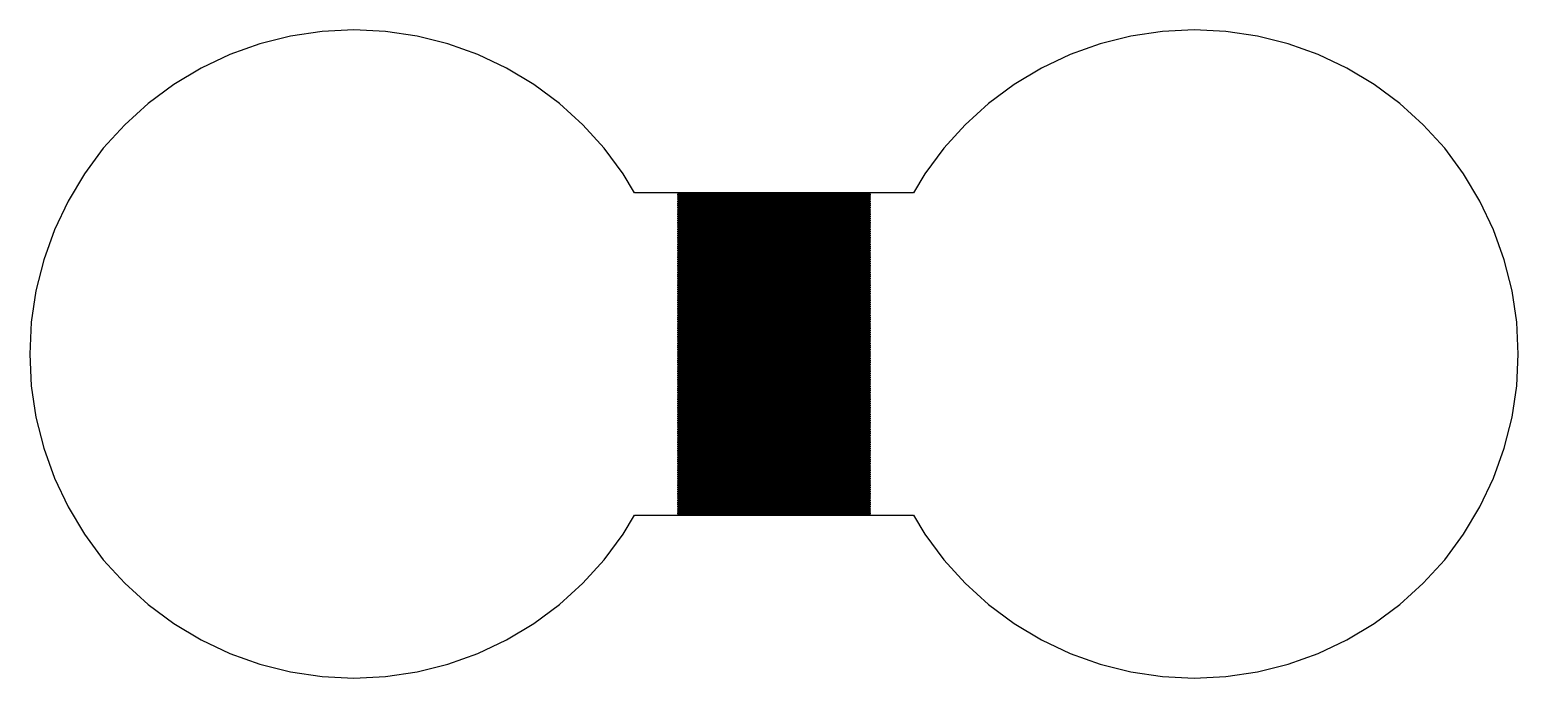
# Model space of a CAD drawing. Extents: x 0 to 105, y -4 to 66.
# Drawn here: x -0.47 to 15.47, y 50.03 to 56.97 of the extents above; entities that cross this region are included whole.
import ezdxf

# ---------------------------------------------------------------- set-up
doc = ezdxf.new("R2010")
doc.units = 0

msp = doc.modelspace()

# ---------------------------------------------------------------- linework, layer by layer
for p, q in [((2.65988, 56.9533), (2.32304, 56.9033)), ((3, 56.97), (2.65988, 56.9533)), ((3.34013, 56.9533), (3, 56.97)), ((3.67697, 56.9033), (3.34013, 56.9533)), ((11.6599, 56.9533), (11.323, 56.9033)), ((12, 56.97), (11.6599, 56.9533)), ((12.3401, 56.9533), (12, 56.97)), ((12.677, 56.9033), (12.3401, 56.9533)), ((1.99272, 56.8206), (1.67209, 56.7059)), ((2.32304, 56.9033), (1.99272, 56.8206)), ((4.00729, 56.8206), (3.67697, 56.9033)), ((4.32793, 56.7059), (4.00729, 56.8206)), ((10.9927, 56.8206), (10.6721, 56.7059)), ((11.323, 56.9033), (10.9927, 56.8206)), ((13.0073, 56.8206), (12.677, 56.9033)), ((13.3279, 56.7059), (13.0073, 56.8206)), ((1.67209, 56.7059), (1.36426, 56.5603)), ((4.63576, 56.5603), (4.32793, 56.7059)), ((10.6721, 56.7059), (10.3642, 56.5603)), ((13.6357, 56.5603), (13.3279, 56.7059)), ((1.36426, 56.5603), (1.07217, 56.3852)), ((4.92784, 56.3852), (4.63576, 56.5603)), ((10.3642, 56.5603), (10.0722, 56.3852)), ((13.9278, 56.3852), (13.6357, 56.5603)), ((1.07217, 56.3852), (0.79866, 56.1823)), ((5.20135, 56.1823), (4.92784, 56.3852)), ((10.0722, 56.3852), (9.79865, 56.1823)), ((14.2013, 56.1823), (13.9278, 56.3852)), ((0.79866, 56.1823), (0.546341, 55.9537)), ((5.45367, 55.9537), (5.20135, 56.1823)), ((9.79865, 56.1823), (9.54633, 55.9537)), ((14.4537, 55.9537), (14.2013, 56.1823)), ((0.546341, 55.9537), (0.317657, 55.7013)), ((5.68236, 55.7013), (5.45367, 55.9537)), ((9.54633, 55.9537), (9.31764, 55.7013)), ((14.6823, 55.7013), (14.4537, 55.9537)), ((0.317657, 55.7013), (0.114807, 55.4278)), ((5.88521, 55.4278), (5.68236, 55.7013)), ((9.31764, 55.7013), (9.11479, 55.4278)), ((14.8852, 55.4278), (14.6823, 55.7013)), ((0.114807, 55.4278), (-0.060257, 55.1357)), ((6.00677, 55.225), (5.88521, 55.4278)), ((9.11479, 55.4278), (8.99323, 55.225)), ((15.0603, 55.1357), (14.8852, 55.4278)), ((8.99323, 55.225), (6.00677, 55.225)), ((6.47, 55.205), (6.47, 55.215)), ((6.47, 55.215), (8.53, 55.215)), ((8.53, 55.205), (6.47, 55.205)), ((6.47, 55.185), (6.47, 55.195)), ((6.47, 55.195), (8.53, 55.195)), ((8.53, 55.185), (6.47, 55.185)), ((6.47, 55.165), (6.47, 55.175)), ((6.47, 55.175), (8.53, 55.175)), ((8.53, 55.165), (6.47, 55.165)), ((6.47, 55.145), (6.47, 55.155)), ((6.47, 55.155), (8.53, 55.155)), ((8.53, 55.215), (8.53, 55.205)), ((8.53, 55.195), (8.53, 55.185)), ((8.53, 55.175), (8.53, 55.165)), ((8.53, 55.155), (8.53, 55.145)), ((-0.060257, 55.1357), (-0.205856, 54.8279)), ((8.53, 55.145), (6.47, 55.145)), ((6.47, 55.125), (6.47, 55.135)), ((6.47, 55.135), (8.53, 55.135)), ((8.53, 55.125), (6.47, 55.125)), ((6.47, 55.105), (6.47, 55.115)), ((6.47, 55.115), (8.53, 55.115)), ((8.53, 55.105), (6.47, 55.105)), ((6.47, 55.085), (6.47, 55.095)), ((6.47, 55.095), (8.53, 55.095)), ((8.53, 55.085), (6.47, 55.085)), ((6.47, 55.065), (6.47, 55.075)), ((6.47, 55.075), (8.53, 55.075)), ((8.53, 55.065), (6.47, 55.065)), ((6.47, 55.045), (6.47, 55.055)), ((6.47, 55.055), (8.53, 55.055)), ((8.53, 55.045), (6.47, 55.045)), ((6.47, 55.025), (6.47, 55.035)), ((6.47, 55.035), (8.53, 55.035)), ((8.53, 55.025), (6.47, 55.025)), ((6.47, 55.005), (6.47, 55.015)), ((6.47, 55.015), (8.53, 55.015)), ((8.53, 55.005), (6.47, 55.005)), ((6.47, 54.985), (6.47, 54.995)), ((6.47, 54.995), (8.53, 54.995)), ((8.53, 55.135), (8.53, 55.125)), ((8.53, 55.115), (8.53, 55.105)), ((8.53, 55.095), (8.53, 55.085)), ((8.53, 55.075), (8.53, 55.065)), ((8.53, 55.055), (8.53, 55.045)), ((8.53, 55.035), (8.53, 55.025)), ((8.53, 55.015), (8.53, 55.005)), ((8.53, 54.995), (8.53, 54.985)), ((15.2059, 54.8279), (15.0603, 55.1357)), ((8.53, 54.985), (6.47, 54.985)), ((6.47, 54.965), (6.47, 54.975)), ((6.47, 54.975), (8.53, 54.975)), ((8.53, 54.965), (6.47, 54.965)), ((6.47, 54.945), (6.47, 54.955)), ((6.47, 54.955), (8.53, 54.955)), ((8.53, 54.945), (6.47, 54.945)), ((6.47, 54.925), (6.47, 54.935)), ((6.47, 54.935), (8.53, 54.935)), ((8.53, 54.925), (6.47, 54.925)), ((6.47, 54.905), (6.47, 54.915)), ((6.47, 54.915), (8.53, 54.915)), ((8.53, 54.905), (6.47, 54.905)), ((6.47, 54.885), (6.47, 54.895)), ((6.47, 54.895), (8.53, 54.895)), ((8.53, 54.885), (6.47, 54.885)), ((6.47, 54.865), (6.47, 54.875)), ((6.47, 54.875), (8.53, 54.875)), ((8.53, 54.865), (6.47, 54.865)), ((6.47, 54.845), (6.47, 54.855)), ((6.47, 54.855), (8.53, 54.855)), ((8.53, 54.845), (6.47, 54.845)), ((6.47, 54.825), (6.47, 54.835)), ((6.47, 54.835), (8.53, 54.835)), ((8.53, 54.975), (8.53, 54.965)), ((8.53, 54.955), (8.53, 54.945)), ((8.53, 54.935), (8.53, 54.925)), ((8.53, 54.915), (8.53, 54.905)), ((8.53, 54.895), (8.53, 54.885)), ((8.53, 54.875), (8.53, 54.865)), ((8.53, 54.855), (8.53, 54.845)), ((8.53, 54.835), (8.53, 54.825)), ((-0.205856, 54.8279), (-0.320572, 54.5073)), ((8.53, 54.825), (6.47, 54.825)), ((6.47, 54.805), (6.47, 54.815)), ((6.47, 54.815), (8.53, 54.815)), ((8.53, 54.805), (6.47, 54.805)), ((6.47, 54.785), (6.47, 54.795)), ((6.47, 54.795), (8.53, 54.795)), ((8.53, 54.785), (6.47, 54.785)), ((6.47, 54.765), (6.47, 54.775)), ((6.47, 54.775), (8.53, 54.775)), ((8.53, 54.765), (6.47, 54.765)), ((6.47, 54.745), (6.47, 54.755)), ((6.47, 54.755), (8.53, 54.755)), ((8.53, 54.745), (6.47, 54.745)), ((6.47, 54.725), (6.47, 54.735)), ((6.47, 54.735), (8.53, 54.735)), ((8.53, 54.725), (6.47, 54.725)), ((6.47, 54.705), (6.47, 54.715)), ((6.47, 54.715), (8.53, 54.715)), ((8.53, 54.705), (6.47, 54.705)), ((6.47, 54.685), (6.47, 54.695)), ((6.47, 54.695), (8.53, 54.695)), ((8.53, 54.685), (6.47, 54.685)), ((6.47, 54.665), (6.47, 54.675)), ((6.47, 54.675), (8.53, 54.675)), ((8.53, 54.815), (8.53, 54.805)), ((8.53, 54.795), (8.53, 54.785)), ((8.53, 54.775), (8.53, 54.765)), ((8.53, 54.755), (8.53, 54.745)), ((8.53, 54.735), (8.53, 54.725)), ((8.53, 54.715), (8.53, 54.705)), ((8.53, 54.695), (8.53, 54.685)), ((8.53, 54.675), (8.53, 54.665)), ((15.3206, 54.5073), (15.2059, 54.8279)), ((8.53, 54.665), (6.47, 54.665)), ((6.47, 54.645), (6.47, 54.655)), ((6.47, 54.655), (8.53, 54.655)), ((8.53, 54.645), (6.47, 54.645)), ((6.47, 54.625), (6.47, 54.635)), ((6.47, 54.635), (8.53, 54.635)), ((8.53, 54.625), (6.47, 54.625)), ((6.47, 54.605), (6.47, 54.615)), ((6.47, 54.615), (8.53, 54.615)), ((8.53, 54.605), (6.47, 54.605)), ((6.47, 54.585), (6.47, 54.595)), ((6.47, 54.595), (8.53, 54.595)), ((8.53, 54.585), (6.47, 54.585)), ((6.47, 54.565), (6.47, 54.575)), ((6.47, 54.575), (8.53, 54.575)), ((8.53, 54.565), (6.47, 54.565)), ((6.47, 54.545), (6.47, 54.555)), ((6.47, 54.555), (8.53, 54.555)), ((8.53, 54.545), (6.47, 54.545)), ((6.47, 54.525), (6.47, 54.535)), ((6.47, 54.535), (8.53, 54.535)), ((8.53, 54.525), (6.47, 54.525)), ((6.47, 54.505), (6.47, 54.515)), ((6.47, 54.515), (8.53, 54.515)), ((8.53, 54.655), (8.53, 54.645)), ((8.53, 54.635), (8.53, 54.625)), ((8.53, 54.615), (8.53, 54.605)), ((8.53, 54.595), (8.53, 54.585)), ((8.53, 54.575), (8.53, 54.565)), ((8.53, 54.555), (8.53, 54.545)), ((8.53, 54.535), (8.53, 54.525)), ((8.53, 54.515), (8.53, 54.505)), ((-0.320572, 54.5073), (-0.40332, 54.177)), ((8.53, 54.505), (6.47, 54.505)), ((6.47, 54.485), (6.47, 54.495)), ((6.47, 54.495), (8.53, 54.495)), ((8.53, 54.485), (6.47, 54.485)), ((6.47, 54.465), (6.47, 54.475)), ((6.47, 54.475), (8.53, 54.475)), ((8.53, 54.465), (6.47, 54.465)), ((6.47, 54.445), (6.47, 54.455)), ((6.47, 54.455), (8.53, 54.455)), ((8.53, 54.445), (6.47, 54.445)), ((6.47, 54.425), (6.47, 54.435)), ((6.47, 54.435), (8.53, 54.435)), ((8.53, 54.425), (6.47, 54.425)), ((6.47, 54.405), (6.47, 54.415)), ((6.47, 54.415), (8.53, 54.415)), ((8.53, 54.405), (6.47, 54.405)), ((6.47, 54.385), (6.47, 54.395)), ((6.47, 54.395), (8.53, 54.395)), ((8.53, 54.385), (6.47, 54.385)), ((6.47, 54.365), (6.47, 54.375)), ((6.47, 54.375), (8.53, 54.375)), ((8.53, 54.365), (6.47, 54.365)), ((8.53, 54.495), (8.53, 54.485)), ((8.53, 54.475), (8.53, 54.465)), ((8.53, 54.455), (8.53, 54.445)), ((8.53, 54.435), (8.53, 54.425)), ((8.53, 54.415), (8.53, 54.405)), ((8.53, 54.395), (8.53, 54.385)), ((8.53, 54.375), (8.53, 54.365)), ((15.4033, 54.177), (15.3206, 54.5073)), ((6.47, 54.345), (6.47, 54.355)), ((6.47, 54.355), (8.53, 54.355)), ((8.53, 54.345), (6.47, 54.345)), ((6.47, 54.325), (6.47, 54.335)), ((6.47, 54.335), (8.53, 54.335)), ((8.53, 54.325), (6.47, 54.325)), ((6.47, 54.305), (6.47, 54.315)), ((6.47, 54.315), (8.53, 54.315)), ((8.53, 54.305), (6.47, 54.305)), ((6.47, 54.285), (6.47, 54.295)), ((6.47, 54.295), (8.53, 54.295)), ((8.53, 54.285), (6.47, 54.285)), ((6.47, 54.265), (6.47, 54.275)), ((6.47, 54.275), (8.53, 54.275)), ((8.53, 54.265), (6.47, 54.265)), ((6.47, 54.245), (6.47, 54.255)), ((6.47, 54.255), (8.53, 54.255)), ((8.53, 54.245), (6.47, 54.245)), ((6.47, 54.225), (6.47, 54.235)), ((6.47, 54.235), (8.53, 54.235)), ((8.53, 54.225), (6.47, 54.225)), ((6.47, 54.205), (6.47, 54.215)), ((6.47, 54.215), (8.53, 54.215)), ((8.53, 54.205), (6.47, 54.205)), ((8.53, 54.355), (8.53, 54.345)), ((8.53, 54.335), (8.53, 54.325)), ((8.53, 54.315), (8.53, 54.305)), ((8.53, 54.295), (8.53, 54.285)), ((8.53, 54.275), (8.53, 54.265)), ((8.53, 54.255), (8.53, 54.245)), ((8.53, 54.235), (8.53, 54.225)), ((8.53, 54.215), (8.53, 54.205)), ((-0.40332, 54.177), (-0.453278, 53.8401)), ((6.47, 54.185), (6.47, 54.195)), ((6.47, 54.195), (8.53, 54.195)), ((8.53, 54.185), (6.47, 54.185)), ((6.47, 54.165), (6.47, 54.175)), ((6.47, 54.175), (8.53, 54.175)), ((8.53, 54.165), (6.47, 54.165)), ((6.47, 54.145), (6.47, 54.155)), ((6.47, 54.155), (8.53, 54.155)), ((8.53, 54.145), (6.47, 54.145)), ((6.47, 54.125), (6.47, 54.135)), ((6.47, 54.135), (8.53, 54.135)), ((8.53, 54.125), (6.47, 54.125)), ((6.47, 54.105), (6.47, 54.115)), ((6.47, 54.115), (8.53, 54.115)), ((8.53, 54.105), (6.47, 54.105)), ((6.47, 54.085), (6.47, 54.095)), ((6.47, 54.095), (8.53, 54.095)), ((8.53, 54.085), (6.47, 54.085)), ((6.47, 54.065), (6.47, 54.075)), ((6.47, 54.075), (8.53, 54.075)), ((8.53, 54.065), (6.47, 54.065)), ((6.47, 54.045), (6.47, 54.055)), ((6.47, 54.055), (8.53, 54.055)), ((8.53, 54.045), (6.47, 54.045)), ((8.53, 54.195), (8.53, 54.185)), ((8.53, 54.175), (8.53, 54.165)), ((8.53, 54.155), (8.53, 54.145)), ((8.53, 54.135), (8.53, 54.125)), ((8.53, 54.115), (8.53, 54.105)), ((8.53, 54.095), (8.53, 54.085)), ((8.53, 54.075), (8.53, 54.065)), ((8.53, 54.055), (8.53, 54.045)), ((15.4533, 53.8401), (15.4033, 54.177)), ((6.47, 54.025), (6.47, 54.035)), ((6.47, 54.035), (8.53, 54.035)), ((8.53, 54.025), (6.47, 54.025)), ((6.47, 54.005), (6.47, 54.015)), ((6.47, 54.015), (8.53, 54.015)), ((8.53, 54.005), (6.47, 54.005)), ((6.47, 53.985), (6.47, 53.995)), ((6.47, 53.995), (8.53, 53.995)), ((8.53, 53.985), (6.47, 53.985)), ((6.47, 53.965), (6.47, 53.975)), ((6.47, 53.975), (8.53, 53.975)), ((8.53, 53.965), (6.47, 53.965)), ((6.47, 53.945), (6.47, 53.955)), ((6.47, 53.955), (8.53, 53.955)), ((8.53, 53.945), (6.47, 53.945)), ((6.47, 53.925), (6.47, 53.935)), ((6.47, 53.935), (8.53, 53.935)), ((8.53, 53.925), (6.47, 53.925)), ((6.47, 53.905), (6.47, 53.915)), ((6.47, 53.915), (8.53, 53.915)), ((8.53, 53.905), (6.47, 53.905)), ((6.47, 53.885), (6.47, 53.895)), ((6.47, 53.895), (8.53, 53.895)), ((8.53, 53.885), (6.47, 53.885)), ((8.53, 54.035), (8.53, 54.025)), ((8.53, 54.015), (8.53, 54.005)), ((8.53, 53.995), (8.53, 53.985)), ((8.53, 53.975), (8.53, 53.965)), ((8.53, 53.955), (8.53, 53.945)), ((8.53, 53.935), (8.53, 53.925)), ((8.53, 53.915), (8.53, 53.905)), ((8.53, 53.895), (8.53, 53.885)), ((-0.453278, 53.8401), (-0.469986, 53.5)), ((6.47, 53.865), (6.47, 53.875)), ((6.47, 53.875), (8.53, 53.875)), ((8.53, 53.865), (6.47, 53.865)), ((6.47, 53.845), (6.47, 53.855)), ((6.47, 53.855), (8.53, 53.855)), ((8.53, 53.845), (6.47, 53.845)), ((6.47, 53.825), (6.47, 53.835)), ((6.47, 53.835), (8.53, 53.835)), ((8.53, 53.825), (6.47, 53.825)), ((6.47, 53.805), (6.47, 53.815)), ((6.47, 53.815), (8.53, 53.815)), ((8.53, 53.805), (6.47, 53.805)), ((6.47, 53.785), (6.47, 53.795)), ((6.47, 53.795), (8.53, 53.795)), ((8.53, 53.785), (6.47, 53.785)), ((6.47, 53.765), (6.47, 53.775)), ((6.47, 53.775), (8.53, 53.775)), ((8.53, 53.765), (6.47, 53.765)), ((6.47, 53.745), (6.47, 53.755)), ((6.47, 53.755), (8.53, 53.755)), ((8.53, 53.745), (6.47, 53.745)), ((6.47, 53.725), (6.47, 53.735)), ((6.47, 53.735), (8.53, 53.735)), ((8.53, 53.725), (6.47, 53.725)), ((8.53, 53.875), (8.53, 53.865)), ((8.53, 53.855), (8.53, 53.845)), ((8.53, 53.835), (8.53, 53.825)), ((8.53, 53.815), (8.53, 53.805)), ((8.53, 53.795), (8.53, 53.785)), ((8.53, 53.775), (8.53, 53.765)), ((8.53, 53.755), (8.53, 53.745)), ((8.53, 53.735), (8.53, 53.725)), ((15.47, 53.5), (15.4533, 53.8401)), ((6.47, 53.705), (6.47, 53.715)), ((6.47, 53.715), (8.53, 53.715)), ((8.53, 53.705), (6.47, 53.705)), ((6.47, 53.685), (6.47, 53.695)), ((6.47, 53.695), (8.53, 53.695)), ((8.53, 53.685), (6.47, 53.685)), ((6.47, 53.665), (6.47, 53.675)), ((6.47, 53.675), (8.53, 53.675)), ((8.53, 53.665), (6.47, 53.665)), ((6.47, 53.645), (6.47, 53.655)), ((6.47, 53.655), (8.53, 53.655)), ((8.53, 53.645), (6.47, 53.645)), ((6.47, 53.625), (6.47, 53.635)), ((6.47, 53.635), (8.53, 53.635)), ((8.53, 53.625), (6.47, 53.625)), ((6.47, 53.605), (6.47, 53.615)), ((6.47, 53.615), (8.53, 53.615)), ((8.53, 53.605), (6.47, 53.605)), ((6.47, 53.585), (6.47, 53.595)), ((6.47, 53.595), (8.53, 53.595)), ((8.53, 53.585), (6.47, 53.585)), ((6.47, 53.565), (6.47, 53.575)), ((6.47, 53.575), (8.53, 53.575)), ((8.53, 53.565), (6.47, 53.565)), ((8.53, 53.715), (8.53, 53.705)), ((8.53, 53.695), (8.53, 53.685)), ((8.53, 53.675), (8.53, 53.665)), ((8.53, 53.655), (8.53, 53.645)), ((8.53, 53.635), (8.53, 53.625)), ((8.53, 53.615), (8.53, 53.605)), ((8.53, 53.595), (8.53, 53.585)), ((8.53, 53.575), (8.53, 53.565)), ((-0.469986, 53.5), (-0.453278, 53.1599)), ((6.47, 53.545), (6.47, 53.555)), ((6.47, 53.555), (8.53, 53.555)), ((8.53, 53.545), (6.47, 53.545)), ((6.47, 53.525), (6.47, 53.535)), ((6.47, 53.535), (8.53, 53.535)), ((8.53, 53.525), (6.47, 53.525)), ((6.47, 53.505), (6.47, 53.515)), ((6.47, 53.515), (8.53, 53.515)), ((8.53, 53.505), (6.47, 53.505)), ((6.47, 53.485), (6.47, 53.495)), ((6.47, 53.495), (8.53, 53.495)), ((8.53, 53.485), (6.47, 53.485)), ((6.47, 53.465), (6.47, 53.475)), ((6.47, 53.475), (8.53, 53.475)), ((8.53, 53.465), (6.47, 53.465)), ((6.47, 53.445), (6.47, 53.455)), ((6.47, 53.455), (8.53, 53.455)), ((8.53, 53.445), (6.47, 53.445)), ((6.47, 53.425), (6.47, 53.435)), ((6.47, 53.435), (8.53, 53.435)), ((8.53, 53.425), (6.47, 53.425)), ((6.47, 53.405), (6.47, 53.415)), ((6.47, 53.415), (8.53, 53.415)), ((8.53, 53.405), (6.47, 53.405)), ((8.53, 53.555), (8.53, 53.545)), ((8.53, 53.535), (8.53, 53.525)), ((8.53, 53.515), (8.53, 53.505)), ((8.53, 53.495), (8.53, 53.485)), ((8.53, 53.475), (8.53, 53.465)), ((8.53, 53.455), (8.53, 53.445)), ((8.53, 53.435), (8.53, 53.425)), ((8.53, 53.415), (8.53, 53.405)), ((15.4533, 53.1599), (15.47, 53.5)), ((6.47, 53.385), (6.47, 53.395)), ((6.47, 53.395), (8.53, 53.395)), ((8.53, 53.385), (6.47, 53.385)), ((6.47, 53.365), (6.47, 53.375)), ((6.47, 53.375), (8.53, 53.375)), ((8.53, 53.365), (6.47, 53.365)), ((6.47, 53.345), (6.47, 53.355)), ((6.47, 53.355), (8.53, 53.355)), ((8.53, 53.345), (6.47, 53.345)), ((6.47, 53.325), (6.47, 53.335)), ((6.47, 53.335), (8.53, 53.335)), ((8.53, 53.325), (6.47, 53.325)), ((6.47, 53.305), (6.47, 53.315)), ((6.47, 53.315), (8.53, 53.315)), ((8.53, 53.305), (6.47, 53.305)), ((6.47, 53.285), (6.47, 53.295)), ((6.47, 53.295), (8.53, 53.295)), ((8.53, 53.285), (6.47, 53.285)), ((6.47, 53.265), (6.47, 53.275)), ((6.47, 53.275), (8.53, 53.275)), ((8.53, 53.265), (6.47, 53.265)), ((6.47, 53.245), (6.47, 53.255)), ((6.47, 53.255), (8.53, 53.255)), ((8.53, 53.245), (6.47, 53.245)), ((8.53, 53.395), (8.53, 53.385)), ((8.53, 53.375), (8.53, 53.365)), ((8.53, 53.355), (8.53, 53.345)), ((8.53, 53.335), (8.53, 53.325)), ((8.53, 53.315), (8.53, 53.305)), ((8.53, 53.295), (8.53, 53.285)), ((8.53, 53.275), (8.53, 53.265)), ((8.53, 53.255), (8.53, 53.245)), ((-0.453278, 53.1599), (-0.40332, 52.823)), ((6.47, 53.225), (6.47, 53.235)), ((6.47, 53.235), (8.53, 53.235)), ((8.53, 53.225), (6.47, 53.225)), ((6.47, 53.205), (6.47, 53.215)), ((6.47, 53.215), (8.53, 53.215)), ((8.53, 53.205), (6.47, 53.205)), ((6.47, 53.185), (6.47, 53.195)), ((6.47, 53.195), (8.53, 53.195)), ((8.53, 53.185), (6.47, 53.185)), ((6.47, 53.165), (6.47, 53.175)), ((6.47, 53.175), (8.53, 53.175)), ((8.53, 53.165), (6.47, 53.165)), ((6.47, 53.145), (6.47, 53.155)), ((6.47, 53.155), (8.53, 53.155)), ((8.53, 53.145), (6.47, 53.145)), ((6.47, 53.125), (6.47, 53.135)), ((6.47, 53.135), (8.53, 53.135)), ((8.53, 53.125), (6.47, 53.125)), ((6.47, 53.105), (6.47, 53.115)), ((6.47, 53.115), (8.53, 53.115)), ((8.53, 53.105), (6.47, 53.105)), ((6.47, 53.085), (6.47, 53.095)), ((6.47, 53.095), (8.53, 53.095)), ((8.53, 53.085), (6.47, 53.085)), ((8.53, 53.235), (8.53, 53.225)), ((8.53, 53.215), (8.53, 53.205)), ((8.53, 53.195), (8.53, 53.185)), ((8.53, 53.175), (8.53, 53.165)), ((8.53, 53.155), (8.53, 53.145)), ((8.53, 53.135), (8.53, 53.125)), ((8.53, 53.115), (8.53, 53.105)), ((8.53, 53.095), (8.53, 53.085)), ((15.4033, 52.823), (15.4533, 53.1599)), ((6.47, 53.065), (6.47, 53.075)), ((6.47, 53.075), (8.53, 53.075)), ((8.53, 53.065), (6.47, 53.065)), ((6.47, 53.045), (6.47, 53.055)), ((6.47, 53.055), (8.53, 53.055)), ((8.53, 53.045), (6.47, 53.045)), ((6.47, 53.025), (6.47, 53.035)), ((6.47, 53.035), (8.53, 53.035)), ((8.53, 53.025), (6.47, 53.025)), ((6.47, 53.005), (6.47, 53.015)), ((6.47, 53.015), (8.53, 53.015)), ((8.53, 53.005), (6.47, 53.005)), ((6.47, 52.985), (6.47, 52.995)), ((6.47, 52.995), (8.53, 52.995)), ((8.53, 52.985), (6.47, 52.985)), ((6.47, 52.965), (6.47, 52.975)), ((6.47, 52.975), (8.53, 52.975)), ((8.53, 52.965), (6.47, 52.965)), ((6.47, 52.945), (6.47, 52.955)), ((6.47, 52.955), (8.53, 52.955)), ((8.53, 52.945), (6.47, 52.945)), ((6.47, 52.925), (6.47, 52.935)), ((6.47, 52.935), (8.53, 52.935)), ((8.53, 52.925), (6.47, 52.925)), ((8.53, 53.075), (8.53, 53.065)), ((8.53, 53.055), (8.53, 53.045)), ((8.53, 53.035), (8.53, 53.025)), ((8.53, 53.015), (8.53, 53.005)), ((8.53, 52.995), (8.53, 52.985)), ((8.53, 52.975), (8.53, 52.965)), ((8.53, 52.955), (8.53, 52.945)), ((8.53, 52.935), (8.53, 52.925)), ((-0.40332, 52.823), (-0.320572, 52.4927)), ((6.47, 52.905), (6.47, 52.915)), ((6.47, 52.915), (8.53, 52.915)), ((8.53, 52.905), (6.47, 52.905)), ((6.47, 52.885), (6.47, 52.895)), ((6.47, 52.895), (8.53, 52.895)), ((8.53, 52.885), (6.47, 52.885)), ((6.47, 52.865), (6.47, 52.875)), ((6.47, 52.875), (8.53, 52.875)), ((8.53, 52.865), (6.47, 52.865)), ((6.47, 52.845), (6.47, 52.855)), ((6.47, 52.855), (8.53, 52.855)), ((8.53, 52.845), (6.47, 52.845)), ((6.47, 52.825), (6.47, 52.835)), ((6.47, 52.835), (8.53, 52.835)), ((8.53, 52.825), (6.47, 52.825)), ((6.47, 52.805), (6.47, 52.815)), ((6.47, 52.815), (8.53, 52.815)), ((8.53, 52.805), (6.47, 52.805)), ((6.47, 52.785), (6.47, 52.795)), ((6.47, 52.795), (8.53, 52.795)), ((8.53, 52.785), (6.47, 52.785)), ((6.47, 52.765), (6.47, 52.775)), ((6.47, 52.775), (8.53, 52.775)), ((8.53, 52.765), (6.47, 52.765)), ((8.53, 52.915), (8.53, 52.905)), ((8.53, 52.895), (8.53, 52.885)), ((8.53, 52.875), (8.53, 52.865)), ((8.53, 52.855), (8.53, 52.845)), ((8.53, 52.835), (8.53, 52.825)), ((8.53, 52.815), (8.53, 52.805)), ((8.53, 52.795), (8.53, 52.785)), ((8.53, 52.775), (8.53, 52.765)), ((15.3206, 52.4927), (15.4033, 52.823)), ((6.47, 52.745), (6.47, 52.755)), ((6.47, 52.755), (8.53, 52.755)), ((8.53, 52.745), (6.47, 52.745)), ((6.47, 52.725), (6.47, 52.735)), ((6.47, 52.735), (8.53, 52.735)), ((8.53, 52.725), (6.47, 52.725)), ((6.47, 52.705), (6.47, 52.715)), ((6.47, 52.715), (8.53, 52.715)), ((8.53, 52.705), (6.47, 52.705)), ((6.47, 52.685), (6.47, 52.695)), ((6.47, 52.695), (8.53, 52.695)), ((8.53, 52.685), (6.47, 52.685)), ((6.47, 52.665), (6.47, 52.675)), ((6.47, 52.675), (8.53, 52.675)), ((8.53, 52.665), (6.47, 52.665)), ((6.47, 52.645), (6.47, 52.655)), ((6.47, 52.655), (8.53, 52.655)), ((8.53, 52.645), (6.47, 52.645)), ((6.47, 52.625), (6.47, 52.635)), ((6.47, 52.635), (8.53, 52.635)), ((8.53, 52.625), (6.47, 52.625)), ((6.47, 52.605), (6.47, 52.615)), ((6.47, 52.615), (8.53, 52.615)), ((8.53, 52.605), (6.47, 52.605)), ((8.53, 52.755), (8.53, 52.745)), ((8.53, 52.735), (8.53, 52.725)), ((8.53, 52.715), (8.53, 52.705)), ((8.53, 52.695), (8.53, 52.685)), ((8.53, 52.675), (8.53, 52.665)), ((8.53, 52.655), (8.53, 52.645)), ((8.53, 52.635), (8.53, 52.625)), ((8.53, 52.615), (8.53, 52.605)), ((-0.320572, 52.4927), (-0.205856, 52.1721)), ((6.47, 52.585), (6.47, 52.595)), ((6.47, 52.595), (8.53, 52.595)), ((8.53, 52.585), (6.47, 52.585)), ((6.47, 52.565), (6.47, 52.575)), ((6.47, 52.575), (8.53, 52.575)), ((8.53, 52.565), (6.47, 52.565)), ((6.47, 52.545), (6.47, 52.555)), ((6.47, 52.555), (8.53, 52.555)), ((8.53, 52.545), (6.47, 52.545)), ((6.47, 52.525), (6.47, 52.535)), ((6.47, 52.535), (8.53, 52.535)), ((8.53, 52.525), (6.47, 52.525)), ((6.47, 52.505), (6.47, 52.515)), ((6.47, 52.515), (8.53, 52.515)), ((8.53, 52.505), (6.47, 52.505)), ((6.47, 52.485), (6.47, 52.495)), ((6.47, 52.495), (8.53, 52.495)), ((8.53, 52.485), (6.47, 52.485)), ((6.47, 52.465), (6.47, 52.475)), ((6.47, 52.475), (8.53, 52.475)), ((8.53, 52.465), (6.47, 52.465)), ((6.47, 52.445), (6.47, 52.455)), ((6.47, 52.455), (8.53, 52.455)), ((8.53, 52.445), (6.47, 52.445)), ((8.53, 52.595), (8.53, 52.585)), ((8.53, 52.575), (8.53, 52.565)), ((8.53, 52.555), (8.53, 52.545)), ((8.53, 52.535), (8.53, 52.525)), ((8.53, 52.515), (8.53, 52.505)), ((8.53, 52.495), (8.53, 52.485)), ((8.53, 52.475), (8.53, 52.465)), ((8.53, 52.455), (8.53, 52.445)), ((15.2059, 52.1721), (15.3206, 52.4927)), ((6.47, 52.425), (6.47, 52.435)), ((6.47, 52.435), (8.53, 52.435)), ((8.53, 52.425), (6.47, 52.425)), ((6.47, 52.405), (6.47, 52.415)), ((6.47, 52.415), (8.53, 52.415)), ((8.53, 52.405), (6.47, 52.405)), ((6.47, 52.385), (6.47, 52.395)), ((6.47, 52.395), (8.53, 52.395)), ((8.53, 52.385), (6.47, 52.385)), ((6.47, 52.365), (6.47, 52.375)), ((6.47, 52.375), (8.53, 52.375)), ((8.53, 52.365), (6.47, 52.365)), ((6.47, 52.345), (6.47, 52.355)), ((6.47, 52.355), (8.53, 52.355)), ((8.53, 52.345), (6.47, 52.345)), ((6.47, 52.325), (6.47, 52.335)), ((6.47, 52.335), (8.53, 52.335)), ((8.53, 52.325), (6.47, 52.325)), ((6.47, 52.305), (6.47, 52.315)), ((6.47, 52.315), (8.53, 52.315)), ((8.53, 52.305), (6.47, 52.305)), ((6.47, 52.285), (6.47, 52.295)), ((6.47, 52.295), (8.53, 52.295)), ((8.53, 52.285), (6.47, 52.285)), ((8.53, 52.435), (8.53, 52.425)), ((8.53, 52.415), (8.53, 52.405)), ((8.53, 52.395), (8.53, 52.385)), ((8.53, 52.375), (8.53, 52.365)), ((8.53, 52.355), (8.53, 52.345)), ((8.53, 52.335), (8.53, 52.325)), ((8.53, 52.315), (8.53, 52.305)), ((8.53, 52.295), (8.53, 52.285)), ((-0.205856, 52.1721), (-0.060257, 51.8643)), ((6.47, 52.265), (6.47, 52.275)), ((6.47, 52.275), (8.53, 52.275)), ((8.53, 52.265), (6.47, 52.265)), ((6.47, 52.245), (6.47, 52.255)), ((6.47, 52.255), (8.53, 52.255)), ((8.53, 52.245), (6.47, 52.245)), ((6.47, 52.225), (6.47, 52.235)), ((6.47, 52.235), (8.53, 52.235)), ((8.53, 52.225), (6.47, 52.225)), ((6.47, 52.205), (6.47, 52.215)), ((6.47, 52.215), (8.53, 52.215)), ((8.53, 52.205), (6.47, 52.205)), ((6.47, 52.185), (6.47, 52.195)), ((6.47, 52.195), (8.53, 52.195)), ((8.53, 52.185), (6.47, 52.185)), ((6.47, 52.165), (6.47, 52.175)), ((6.47, 52.175), (8.53, 52.175)), ((8.53, 52.165), (6.47, 52.165)), ((6.47, 52.145), (6.47, 52.155)), ((6.47, 52.155), (8.53, 52.155)), ((8.53, 52.145), (6.47, 52.145)), ((6.47, 52.125), (6.47, 52.135)), ((6.47, 52.135), (8.53, 52.135)), ((8.53, 52.125), (6.47, 52.125)), ((8.53, 52.275), (8.53, 52.265)), ((8.53, 52.255), (8.53, 52.245)), ((8.53, 52.235), (8.53, 52.225)), ((8.53, 52.215), (8.53, 52.205)), ((8.53, 52.195), (8.53, 52.185)), ((8.53, 52.175), (8.53, 52.165)), ((8.53, 52.155), (8.53, 52.145)), ((8.53, 52.135), (8.53, 52.125)), ((15.0603, 51.8643), (15.2059, 52.1721)), ((6.47, 52.105), (6.47, 52.115)), ((6.47, 52.115), (8.53, 52.115)), ((8.53, 52.105), (6.47, 52.105)), ((6.47, 52.085), (6.47, 52.095)), ((6.47, 52.095), (8.53, 52.095)), ((8.53, 52.085), (6.47, 52.085)), ((6.47, 52.065), (6.47, 52.075)), ((6.47, 52.075), (8.53, 52.075)), ((8.53, 52.065), (6.47, 52.065)), ((6.47, 52.045), (6.47, 52.055)), ((6.47, 52.055), (8.53, 52.055)), ((8.53, 52.045), (6.47, 52.045)), ((6.47, 52.025), (6.47, 52.035)), ((6.47, 52.035), (8.53, 52.035)), ((8.53, 52.025), (6.47, 52.025)), ((6.47, 52.005), (6.47, 52.015)), ((6.47, 52.015), (8.53, 52.015)), ((8.53, 52.005), (6.47, 52.005)), ((6.47, 51.985), (6.47, 51.995)), ((6.47, 51.995), (8.53, 51.995)), ((8.53, 51.985), (6.47, 51.985)), ((6.47, 51.965), (6.47, 51.975)), ((6.47, 51.975), (8.53, 51.975)), ((8.53, 51.965), (6.47, 51.965)), ((8.53, 52.115), (8.53, 52.105)), ((8.53, 52.095), (8.53, 52.085)), ((8.53, 52.075), (8.53, 52.065)), ((8.53, 52.055), (8.53, 52.045)), ((8.53, 52.035), (8.53, 52.025)), ((8.53, 52.015), (8.53, 52.005)), ((8.53, 51.995), (8.53, 51.985)), ((8.53, 51.975), (8.53, 51.965)), ((-0.060257, 51.8643), (0.114807, 51.5722)), ((6.47, 51.945), (6.47, 51.955)), ((6.47, 51.955), (8.53, 51.955)), ((8.53, 51.945), (6.47, 51.945)), ((6.47, 51.925), (6.47, 51.935)), ((6.47, 51.935), (8.53, 51.935)), ((8.53, 51.925), (6.47, 51.925)), ((6.47, 51.905), (6.47, 51.915)), ((6.47, 51.915), (8.53, 51.915)), ((8.53, 51.905), (6.47, 51.905)), ((6.47, 51.885), (6.47, 51.895)), ((6.47, 51.895), (8.53, 51.895)), ((8.53, 51.885), (6.47, 51.885)), ((6.47, 51.865), (6.47, 51.875)), ((6.47, 51.875), (8.53, 51.875)), ((8.53, 51.865), (6.47, 51.865)), ((6.47, 51.845), (6.47, 51.855)), ((6.47, 51.855), (8.53, 51.855)), ((8.53, 51.845), (6.47, 51.845)), ((6.47, 51.825), (6.47, 51.835)), ((6.47, 51.835), (8.53, 51.835)), ((8.53, 51.825), (6.47, 51.825)), ((6.47, 51.805), (6.47, 51.815)), ((6.47, 51.815), (8.53, 51.815)), ((8.53, 51.805), (6.47, 51.805)), ((8.53, 51.955), (8.53, 51.945)), ((8.53, 51.935), (8.53, 51.925)), ((8.53, 51.915), (8.53, 51.905)), ((8.53, 51.895), (8.53, 51.885)), ((8.53, 51.875), (8.53, 51.865)), ((8.53, 51.855), (8.53, 51.845)), ((8.53, 51.835), (8.53, 51.825)), ((8.53, 51.815), (8.53, 51.805)), ((14.8852, 51.5722), (15.0603, 51.8643)), ((5.88521, 51.5722), (6.00677, 51.775)), ((6.00677, 51.775), (8.99323, 51.775)), ((6.47, 51.785), (6.47, 51.795)), ((6.47, 51.795), (8.53, 51.795)), ((8.53, 51.785), (6.47, 51.785)), ((8.53, 51.795), (8.53, 51.785)), ((8.99323, 51.775), (9.11479, 51.5722)), ((0.114807, 51.5722), (0.317657, 51.2987)), ((5.68236, 51.2987), (5.88521, 51.5722)), ((9.11479, 51.5722), (9.31764, 51.2987)), ((14.6823, 51.2987), (14.8852, 51.5722)), ((0.317657, 51.2987), (0.546341, 51.0463)), ((5.45367, 51.0463), (5.68236, 51.2987)), ((9.31764, 51.2987), (9.54633, 51.0463)), ((14.4537, 51.0463), (14.6823, 51.2987)), ((0.546341, 51.0463), (0.79866, 50.8177)), ((5.20135, 50.8177), (5.45367, 51.0463)), ((9.54633, 51.0463), (9.79865, 50.8177)), ((14.2013, 50.8177), (14.4537, 51.0463)), ((0.79866, 50.8177), (1.07217, 50.6148)), ((4.92784, 50.6148), (5.20135, 50.8177)), ((9.79865, 50.8177), (10.0722, 50.6148)), ((13.9278, 50.6148), (14.2013, 50.8177)), ((1.07217, 50.6148), (1.36426, 50.4397)), ((4.63576, 50.4397), (4.92784, 50.6148)), ((10.0722, 50.6148), (10.3642, 50.4397)), ((13.6357, 50.4397), (13.9278, 50.6148)), ((1.36426, 50.4397), (1.67209, 50.2941)), ((4.32793, 50.2941), (4.63576, 50.4397)), ((10.3642, 50.4397), (10.6721, 50.2941)), ((13.3279, 50.2941), (13.6357, 50.4397)), ((1.67209, 50.2941), (1.99272, 50.1794)), ((4.00729, 50.1794), (4.32793, 50.2941)), ((10.6721, 50.2941), (10.9927, 50.1794)), ((13.0073, 50.1794), (13.3279, 50.2941)), ((1.99272, 50.1794), (2.32304, 50.0967)), ((2.32304, 50.0967), (2.65988, 50.0467)), ((3.34013, 50.0467), (3.67697, 50.0967)), ((3.67697, 50.0967), (4.00729, 50.1794)), ((10.9927, 50.1794), (11.323, 50.0967)), ((11.323, 50.0967), (11.6599, 50.0467)), ((12.3401, 50.0467), (12.677, 50.0967)), ((12.677, 50.0967), (13.0073, 50.1794)), ((2.65988, 50.0467), (3, 50.03)), ((3, 50.03), (3.34013, 50.0467)), ((11.6599, 50.0467), (12, 50.03)), ((12, 50.03), (12.3401, 50.0467))]:
    msp.add_line(p, q)

doc.saveas('drawing.dxf')
